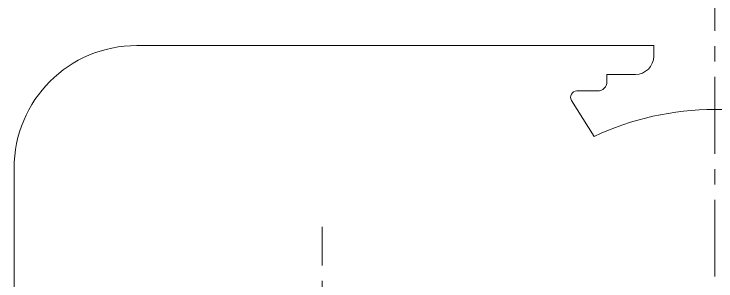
# Model space of a CAD drawing. Header units: millimetres. Extents: x 3251 to 3845, y 1091 to 1511.
# Drawn here: x 3560.11 to 3583, y 1199.72 to 1208.41 of the extents above; entities that cross this region are included whole.
import ezdxf

# ---------------------------------------------------------------- set-up
doc = ezdxf.new("R2010")
doc.units = ezdxf.units.MM
doc.linetypes.add('CENTERX2', pattern=[4, 2.5, -0.5, 0.5, -0.5])
doc.layers.add('1', color=1, linetype='Continuous', lineweight=18, true_color=0xff0000)
doc.layers.add('3', color=3, linetype='CENTERX2', lineweight=18, true_color=0x00ff00)

msp = doc.modelspace()

# ---------------------------------------------------------------- linework, layer by layer
at = {"layer": '1'}
for p, q in [((3564.11444, 1207.38888), (3580.97631, 1207.38888)), ((3580.97631, 1207.04569), (3580.97631, 1207.38888)), ((3580.37631, 1206.44569), (3579.45019, 1206.44569)), ((3579.45019, 1206.44569), (3579.45019, 1206.20755)), ((3579.15019, 1205.90755), (3578.46464, 1205.90755)), ((3578.29508, 1205.60148), (3579.02955, 1204.4274)), ((3560.11444, 1203.38888), (3560.11444, 1138.13812))]:
    msp.add_line(p, q, dxfattribs=at)
for centre, radius, start, end in [((3564.11444, 1203.38888), 4, 90, 180), ((3580.37631, 1207.04569), 0.6, 270, 0), ((3579.15019, 1206.20755), 0.3, 270, 0), ((3578.46464, 1205.70755), 0.2, 90, 212.028677), ((3582.94869, 1196.09095), 9.21174, 89.910349, 115.179253), ((3582.97752, 1196.09095), 9.21174, 64.820747, 90.089651)]:
    msp.add_arc(centre, radius, start, end, dxfattribs=at)
at = {"layer": '3'}
for p, q in [((3582.96311, 1131.86464), (3582.96311, 1210.94488)), ((3570.16311, 1184.22327), (3570.16311, 1201.48372))]:
    msp.add_line(p, q, dxfattribs=at)

doc.saveas('drawing.dxf')
